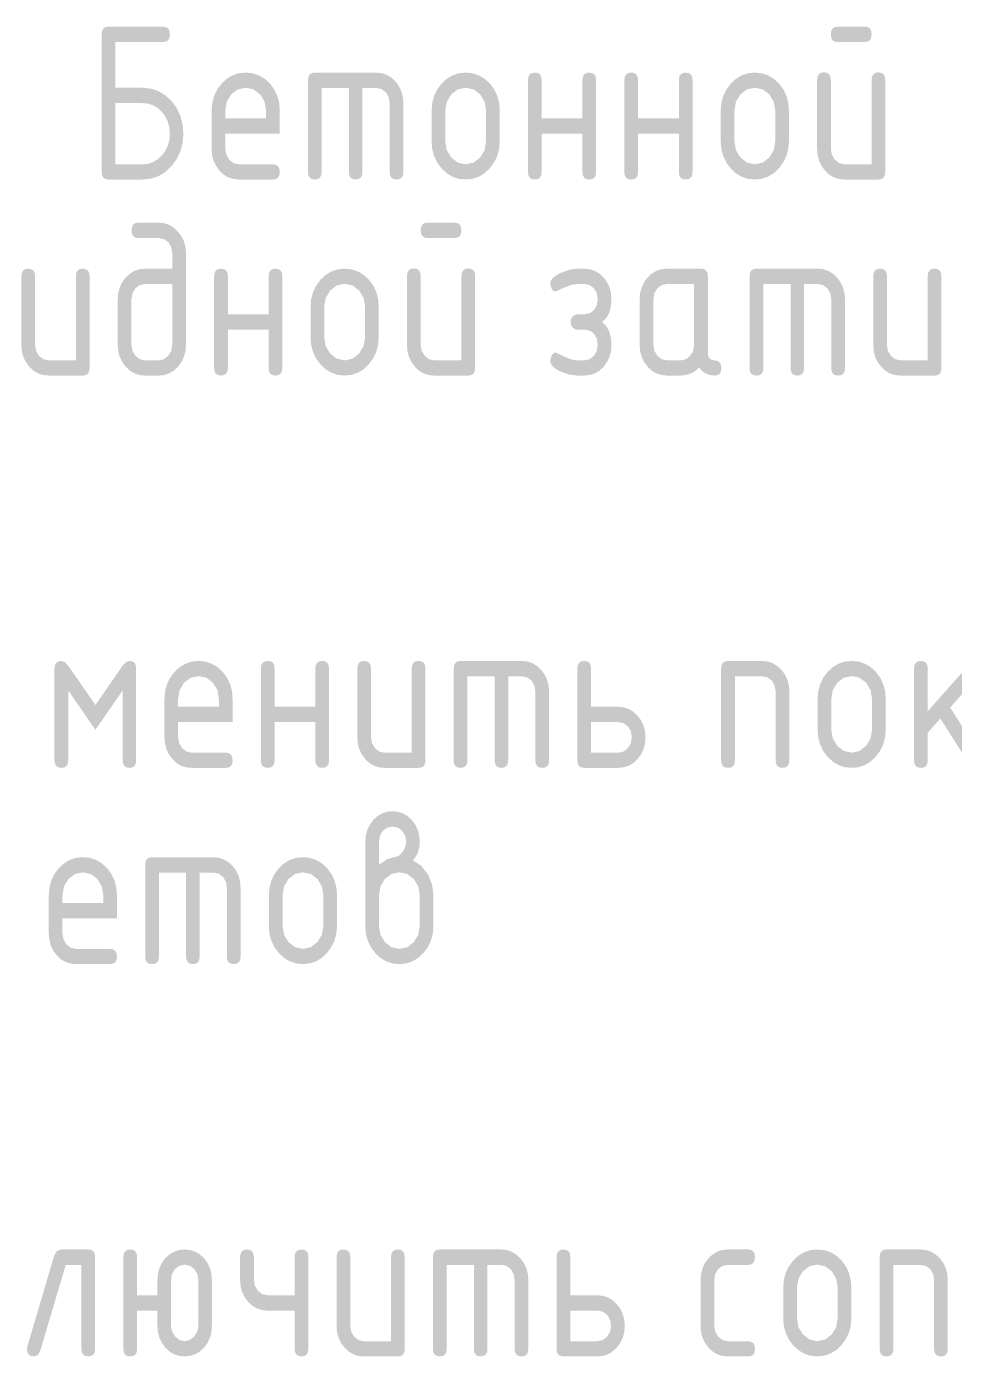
# Model space of a CAD drawing. Header units: millimetres. Extents: x 0 to 1189, y 0 to 841.
# Drawn here: x 999.53 to 1017.9, y 114.16 to 140.48 of the extents above; entities that cross this region are included whole.
import ezdxf

# ---------------------------------------------------------------- set-up
doc = ezdxf.new("R2010")
doc.units = ezdxf.units.MM

msp = doc.modelspace()

# ---------------------------------------------------------------- hatches: boundary and pattern name
h = msp.add_hatch(color=7)
h.paths.add_polyline_path([(1002.63631, 138.356569), (1002.621514, 138.175435), (1002.577055, 138.007581), (1002.50283, 137.853266), (1002.398737, 137.71275), (1002.276057, 137.596874), (1002.139941, 137.515001), (1001.99101, 137.466408), (1001.829883, 137.450371), (1001.155195, 137.450371), (1001.095552, 137.459199), (1001.053013, 137.486269), (1001.027528, 137.532459), (1001.019045, 137.598648), (1001.019045, 140.324959), (1001.027528, 140.391518), (1001.053013, 140.43906), (1001.095552, 140.467586), (1001.155195, 140.477094), (1002.232821, 140.477094), (1002.292464, 140.467586), (1002.335002, 140.43906), (1002.360488, 140.391518), (1002.368971, 140.324959), (1002.360488, 140.258081), (1002.335002, 140.210375), (1002.292464, 140.181789), (1002.232821, 140.172272), (1001.290794, 140.172272), (1001.290794, 139.266626), (1001.829883, 139.266626), (1001.991079, 139.249968), (1002.140492, 139.200342), (1002.277917, 139.118262), (1002.403146, 139.004247), (1002.504691, 138.863592), (1002.577606, 138.708727), (1002.621583, 138.539702)])
h.paths.add_polyline_path([(1001.290794, 138.961803), (1001.290794, 137.750784), (1001.829883, 137.750784), (1001.938773, 137.761937), (1002.038724, 137.795363), (1002.129477, 137.85101), (1002.210772, 137.928826), (1002.279907, 138.019923), (1002.329352, 138.12182), (1002.359058, 138.234156), (1002.368971, 138.356569), (1002.359058, 138.478732), (1002.329352, 138.591387), (1002.279907, 138.694533), (1002.210772, 138.788171), (1002.129477, 138.865298), (1002.038724, 138.919429), (1001.938773, 138.951339), (1001.829883, 138.961803)])
h = msp.add_hatch(color=7)
h.paths.add_polyline_path([(1016.532694, 139.418761), (1016.532694, 137.598648), (1016.524211, 137.532459), (1016.498725, 137.486269), (1016.456187, 137.459199), (1016.396544, 137.450371), (1015.722408, 137.450371), (1015.613439, 137.460836), (1015.513359, 137.492746), (1015.422581, 137.546877), (1015.341518, 137.624004), (1015.272065, 137.717642), (1015.222455, 137.820788), (1015.19269, 137.933442), (1015.182768, 138.055606), (1015.182768, 139.418761), (1015.191251, 139.485639), (1015.216737, 139.533345), (1015.259275, 139.56193), (1015.318918, 139.571448), (1015.378243, 139.56193), (1015.420617, 139.533345), (1015.446042, 139.485639), (1015.454517, 139.418761), (1015.454517, 138.055606), (1015.474361, 137.94047), (1015.533892, 137.843939), (1015.620915, 137.77359), (1015.722408, 137.750784), (1016.261496, 137.750784), (1016.261496, 139.418761), (1016.269963, 139.485639), (1016.295327, 139.533345), (1016.337538, 139.56193), (1016.396544, 139.571448), (1016.456187, 139.56193), (1016.498725, 139.533345), (1016.524211, 139.485639)])
h.paths.add_polyline_path([(1016.125346, 140.172272), (1015.586257, 140.172272), (1015.529164, 140.181789), (1015.487934, 140.210375), (1015.462932, 140.258081), (1015.454517, 140.324959), (1015.462932, 140.391518), (1015.487934, 140.43906), (1015.529164, 140.467586), (1015.586257, 140.477094), (1016.125346, 140.477094), (1016.184989, 140.467586), (1016.227528, 140.43906), (1016.253013, 140.391518), (1016.261496, 140.324959), (1016.253013, 140.258081), (1016.227528, 140.210375), (1016.184989, 140.181789)])
h = msp.add_hatch(color=7)
h.paths.add_polyline_path([(1003.87015, 139.266626), (1003.714225, 139.234311), (1003.583518, 139.135436), (1003.495323, 138.988537), (1003.46666, 138.813527), (1003.46666, 138.66084), (1004.273639, 138.66084), (1004.273639, 138.813527), (1004.244769, 138.988537), (1004.156782, 139.135436), (1004.026075, 139.234311)])
h.paths.add_polyline_path([(1003.46666, 138.356569), (1003.46666, 138.055606), (1003.486504, 137.939988), (1003.546035, 137.84008), (1003.633058, 137.773108), (1003.734551, 137.750784), (1004.408687, 137.750784), (1004.46833, 137.741275), (1004.510868, 137.71275), (1004.536354, 137.665207), (1004.544837, 137.598648), (1004.536354, 137.532459), (1004.510868, 137.486269), (1004.46833, 137.459199), (1004.408687, 137.450371), (1003.734551, 137.450371), (1003.625582, 137.460836), (1003.525502, 137.492746), (1003.434724, 137.546877), (1003.353661, 137.624004), (1003.284208, 137.717022), (1003.234598, 137.819134), (1003.204833, 137.931582), (1003.194911, 138.055606), (1003.194911, 138.809117), (1003.207055, 138.961623), (1003.243693, 139.101881), (1003.305137, 139.230254), (1003.391695, 139.347103), (1003.495289, 139.44379), (1003.609425, 139.512468), (1003.734309, 139.553447), (1003.87015, 139.567038), (1004.005912, 139.553507), (1004.130668, 139.51295), (1004.244778, 139.445417), (1004.348604, 139.350961), (1004.435076, 139.234431), (1004.49633, 139.106222), (1004.532779, 138.966024), (1004.544837, 138.813527), (1004.544837, 138.356569)])
h = msp.add_hatch(color=7)
h.dxf.hatch_style = 2
h.paths.add_polyline_path([(1005.239149, 139.567038), (1006.452925, 139.567038), (1006.561265, 139.555953), (1006.660251, 139.52301), (1006.750659, 139.468672), (1006.833264, 139.393405), (1006.902717, 139.299767), (1006.952326, 139.196621), (1006.982092, 139.083967), (1006.992014, 138.961803), (1006.992014, 137.598648), (1006.98353, 137.532459), (1006.958045, 137.486269), (1006.915507, 137.459199), (1006.855864, 137.450371), (1006.796539, 137.459199), (1006.754165, 137.486269), (1006.72874, 137.532459), (1006.720265, 137.598648), (1006.720265, 138.961803), (1006.700903, 139.079075), (1006.644748, 139.177329), (1006.557312, 139.242096), (1006.452925, 139.262216), (1006.181728, 139.262216), (1006.181728, 137.598648), (1006.173244, 137.532459), (1006.147759, 137.486269), (1006.105221, 137.459199), (1006.045577, 137.450371), (1005.988484, 137.459199), (1005.947254, 137.486269), (1005.922252, 137.532459), (1005.913837, 137.598648), (1005.913837, 139.262216), (1005.374748, 139.262216), (1005.374748, 137.598648), (1005.366273, 137.532459), (1005.340849, 137.486269), (1005.298474, 137.459199), (1005.239149, 137.450371), (1005.179506, 137.459199), (1005.136968, 137.486269), (1005.111483, 137.532459), (1005.102999, 137.598648), (1005.102999, 139.418761), (1005.111483, 139.483089), (1005.136968, 139.529486), (1005.179506, 139.55759)])
h = msp.add_hatch(color=7)
h.paths.add_polyline_path([(1007.550414, 138.203882), (1007.550414, 138.809117), (1007.562558, 138.961623), (1007.599197, 139.101881), (1007.66064, 139.230254), (1007.747198, 139.347103), (1007.850792, 139.44379), (1007.964928, 139.512468), (1008.089813, 139.553447), (1008.225653, 139.567038), (1008.361416, 139.553507), (1008.486171, 139.51295), (1008.600282, 139.445417), (1008.704108, 139.350961), (1008.79058, 139.234362), (1008.851834, 139.105671), (1008.888283, 138.964163), (1008.900341, 138.809117), (1008.900341, 138.203882), (1008.887611, 138.053926), (1008.849767, 137.914977), (1008.787324, 137.787086), (1008.700801, 137.670306), (1008.598344, 137.573619), (1008.484311, 137.504941), (1008.359736, 137.463962), (1008.225653, 137.450371), (1008.089813, 137.463962), (1007.964928, 137.504941), (1007.850792, 137.573619), (1007.747198, 137.670306), (1007.66064, 137.787086), (1007.599197, 137.914977), (1007.562558, 138.053926)])
h.paths.add_polyline_path([(1008.629143, 138.208292), (1008.629143, 138.813527), (1008.600273, 138.98709), (1008.512285, 139.135436), (1008.381578, 139.234311), (1008.225653, 139.266626), (1008.069728, 139.234311), (1007.939021, 139.135436), (1007.850827, 138.98709), (1007.822164, 138.813527), (1007.822164, 138.208292), (1007.850827, 138.031421), (1007.939021, 137.886382), (1008.069728, 137.785303), (1008.225653, 137.750784), (1008.381578, 137.785303), (1008.512285, 137.886382), (1008.600273, 138.032868)])
h = msp.add_hatch(color=7)
h.dxf.hatch_style = 2
h.paths.add_polyline_path([(1009.730252, 138.356569), (1009.730252, 137.598648), (1009.721777, 137.532459), (1009.696352, 137.486269), (1009.653978, 137.459199), (1009.594653, 137.450371), (1009.53501, 137.459199), (1009.492471, 137.486269), (1009.466986, 137.532459), (1009.458503, 137.598648), (1009.458503, 139.418761), (1009.466986, 139.483089), (1009.492471, 139.529486), (1009.53501, 139.55759), (1009.594653, 139.567038), (1009.653978, 139.55759), (1009.696352, 139.529486), (1009.721777, 139.483089), (1009.730252, 139.418761), (1009.730252, 138.66084), (1010.537231, 138.66084), (1010.537231, 139.418761), (1010.545697, 139.483089), (1010.571062, 139.529486), (1010.613273, 139.55759), (1010.672279, 139.567038), (1010.731922, 139.55759), (1010.77446, 139.529486), (1010.799946, 139.483089), (1010.808429, 139.418761), (1010.808429, 137.598648), (1010.799946, 137.532459), (1010.77446, 137.486269), (1010.731922, 137.459199), (1010.672279, 137.450371), (1010.613273, 137.459199), (1010.571062, 137.486269), (1010.545697, 137.532459), (1010.537231, 137.598648), (1010.537231, 138.356569)])
h = msp.add_hatch(color=7)
h.dxf.hatch_style = 2
h.paths.add_polyline_path([(1011.63834, 138.356569), (1011.63834, 137.598648), (1011.629865, 137.532459), (1011.604441, 137.486269), (1011.562066, 137.459199), (1011.502741, 137.450371), (1011.443098, 137.459199), (1011.40056, 137.486269), (1011.375075, 137.532459), (1011.366591, 137.598648), (1011.366591, 139.418761), (1011.375075, 139.483089), (1011.40056, 139.529486), (1011.443098, 139.55759), (1011.502741, 139.567038), (1011.562066, 139.55759), (1011.604441, 139.529486), (1011.629865, 139.483089), (1011.63834, 139.418761), (1011.63834, 138.66084), (1012.445319, 138.66084), (1012.445319, 139.418761), (1012.453786, 139.483089), (1012.47915, 139.529486), (1012.521361, 139.55759), (1012.580367, 139.567038), (1012.64001, 139.55759), (1012.682549, 139.529486), (1012.708034, 139.483089), (1012.716517, 139.418761), (1012.716517, 137.598648), (1012.708034, 137.532459), (1012.682549, 137.486269), (1012.64001, 137.459199), (1012.580367, 137.450371), (1012.521361, 137.459199), (1012.47915, 137.486269), (1012.453786, 137.532459), (1012.445319, 137.598648), (1012.445319, 138.356569)])
h = msp.add_hatch(color=7)
h.paths.add_polyline_path([(1013.27468, 138.203882), (1013.27468, 138.809117), (1013.286824, 138.961623), (1013.323462, 139.101881), (1013.384905, 139.230254), (1013.471463, 139.347103), (1013.575057, 139.44379), (1013.689193, 139.512468), (1013.814078, 139.553447), (1013.949918, 139.567038), (1014.085681, 139.553507), (1014.210436, 139.51295), (1014.324547, 139.445417), (1014.428373, 139.350961), (1014.514845, 139.234362), (1014.576099, 139.105671), (1014.612548, 138.964163), (1014.624606, 138.809117), (1014.624606, 138.203882), (1014.611876, 138.053926), (1014.574032, 137.914977), (1014.511589, 137.787086), (1014.425066, 137.670306), (1014.322609, 137.573619), (1014.208576, 137.504941), (1014.084001, 137.463962), (1013.949918, 137.450371), (1013.814078, 137.463962), (1013.689193, 137.504941), (1013.575057, 137.573619), (1013.471463, 137.670306), (1013.384905, 137.787086), (1013.323462, 137.914977), (1013.286824, 138.053926)])
h.paths.add_polyline_path([(1014.353408, 138.208292), (1014.353408, 138.813527), (1014.324538, 138.98709), (1014.23655, 139.135436), (1014.105843, 139.234311), (1013.949918, 139.266626), (1013.793993, 139.234311), (1013.663286, 139.135436), (1013.575092, 138.98709), (1013.546429, 138.813527), (1013.546429, 138.208292), (1013.575092, 138.031421), (1013.663286, 137.886382), (1013.793993, 137.785303), (1013.949918, 137.750784), (1014.105843, 137.785303), (1014.23655, 137.886382), (1014.324538, 138.032868)])
h = msp.add_hatch(color=7)
h.paths.add_polyline_path([(1002.68734, 135.991296), (1002.68734, 134.175042), (1002.677427, 134.052879), (1002.647721, 133.940224), (1002.598276, 133.837078), (1002.529141, 133.74344), (1002.445675, 133.666313), (1002.354199, 133.612182), (1002.254972, 133.580272), (1002.148251, 133.569807), (1001.877053, 133.569807), (1001.768085, 133.580272), (1001.668005, 133.612182), (1001.577227, 133.666313), (1001.496164, 133.74344), (1001.426711, 133.837078), (1001.377101, 133.940224), (1001.347336, 134.052879), (1001.337414, 134.175042), (1001.337414, 135.08124), (1001.347336, 135.203403), (1001.377101, 135.316057), (1001.426711, 135.419203), (1001.496164, 135.512841), (1001.578855, 135.588108), (1001.669452, 135.642446), (1001.768628, 135.675389), (1001.877053, 135.686474), (1002.416142, 135.686474), (1002.416142, 135.991296), (1002.396781, 136.108843), (1002.340625, 136.207372), (1002.252913, 136.270004), (1002.148251, 136.291708), (1001.740903, 136.291708), (1001.683809, 136.301225), (1001.64258, 136.329811), (1001.617577, 136.377517), (1001.609163, 136.444395), (1001.617577, 136.510954), (1001.64258, 136.558496), (1001.683809, 136.587022), (1001.740903, 136.59653), (1002.148251, 136.59653), (1002.257142, 136.585463), (1002.357093, 136.552226), (1002.447845, 136.496769), (1002.529141, 136.419039), (1002.598276, 136.327632), (1002.647721, 136.225631), (1002.677427, 136.113399)])
h.paths.add_polyline_path([(1002.416142, 134.175042), (1002.416142, 135.381652), (1001.877053, 135.381652), (1001.772185, 135.359879), (1001.684679, 135.296765), (1001.628524, 135.198511), (1001.609163, 135.08124), (1001.609163, 134.175042), (1001.629007, 134.059424), (1001.688538, 133.959516), (1001.775561, 133.892544), (1001.877053, 133.87022), (1002.148251, 133.87022), (1002.250915, 133.892544), (1002.336216, 133.959516), (1002.396229, 134.057771)])
h = msp.add_hatch(color=7)
h.paths.add_polyline_path([(1008.412337, 135.538197), (1008.412337, 133.718084), (1008.403853, 133.651895), (1008.378368, 133.605705), (1008.33583, 133.578635), (1008.276187, 133.569807), (1007.60205, 133.569807), (1007.493082, 133.580272), (1007.393002, 133.612182), (1007.302224, 133.666313), (1007.221161, 133.74344), (1007.151707, 133.837078), (1007.102098, 133.940224), (1007.072332, 134.052879), (1007.062411, 134.175042), (1007.062411, 135.538197), (1007.070894, 135.605075), (1007.096379, 135.652781), (1007.138917, 135.681367), (1007.198561, 135.690884), (1007.257885, 135.681367), (1007.30026, 135.652781), (1007.325685, 135.605075), (1007.33416, 135.538197), (1007.33416, 134.175042), (1007.354003, 134.059907), (1007.413535, 133.963375), (1007.500558, 133.893026), (1007.60205, 133.87022), (1008.141139, 133.87022), (1008.141139, 135.538197), (1008.149605, 135.605075), (1008.17497, 135.652781), (1008.217181, 135.681367), (1008.276187, 135.690884), (1008.33583, 135.681367), (1008.378368, 135.652781), (1008.403853, 135.605075)])
h.paths.add_polyline_path([(1008.004989, 136.291708), (1007.4659, 136.291708), (1007.408806, 136.301225), (1007.367577, 136.329811), (1007.342574, 136.377517), (1007.33416, 136.444395), (1007.342574, 136.510954), (1007.367577, 136.558496), (1007.408806, 136.587022), (1007.4659, 136.59653), (1008.004989, 136.59653), (1008.064632, 136.587022), (1008.10717, 136.558496), (1008.132655, 136.510954), (1008.141139, 136.444395), (1008.132655, 136.377517), (1008.10717, 136.329811), (1008.064632, 136.301225)])
h = msp.add_hatch(color=7)
h.dxf.hatch_style = 2
h.paths.add_polyline_path([(1000.779008, 135.538197), (1000.779008, 133.718084), (1000.770524, 133.651895), (1000.745039, 133.605705), (1000.702501, 133.578635), (1000.642857, 133.569807), (999.968721, 133.569807), (999.859753, 133.580272), (999.759673, 133.612182), (999.668894, 133.666313), (999.587831, 133.74344), (999.518378, 133.836458), (999.468769, 133.93857), (999.439003, 134.051018), (999.429081, 134.175042), (999.429081, 135.538197), (999.437565, 135.602526), (999.46305, 135.648922), (999.505588, 135.677026), (999.565232, 135.686474), (999.624556, 135.677026), (999.666931, 135.648922), (999.692356, 135.602526), (999.700831, 135.538197), (999.700831, 134.175042), (999.720674, 134.059424), (999.780206, 133.959516), (999.867229, 133.892544), (999.968721, 133.87022), (1000.50781, 133.87022), (1000.50781, 135.538197), (1000.516276, 135.602526), (1000.541641, 135.648922), (1000.583852, 135.677026), (1000.642857, 135.686474), (1000.702501, 135.677026), (1000.745039, 135.648922), (1000.770524, 135.602526)])
h = msp.add_hatch(color=7)
h.dxf.hatch_style = 2
h.paths.add_polyline_path([(1003.517495, 134.476005), (1003.517495, 133.718084), (1003.50902, 133.651895), (1003.483595, 133.605705), (1003.441221, 133.578635), (1003.381896, 133.569807), (1003.322253, 133.578635), (1003.279715, 133.605705), (1003.25423, 133.651895), (1003.245746, 133.718084), (1003.245746, 135.538197), (1003.25423, 135.602526), (1003.279715, 135.648922), (1003.322253, 135.677026), (1003.381896, 135.686474), (1003.441221, 135.677026), (1003.483595, 135.648922), (1003.50902, 135.602526), (1003.517495, 135.538197), (1003.517495, 134.780276), (1004.324474, 134.780276), (1004.324474, 135.538197), (1004.332941, 135.602526), (1004.358305, 135.648922), (1004.400516, 135.677026), (1004.459522, 135.686474), (1004.519165, 135.677026), (1004.561704, 135.648922), (1004.587189, 135.602526), (1004.595672, 135.538197), (1004.595672, 133.718084), (1004.587189, 133.651895), (1004.561704, 133.605705), (1004.519165, 133.578635), (1004.459522, 133.569807), (1004.400516, 133.578635), (1004.358305, 133.605705), (1004.332941, 133.651895), (1004.324474, 133.718084), (1004.324474, 134.476005)])
h = msp.add_hatch(color=7)
h.paths.add_polyline_path([(1005.154078, 134.323319), (1005.154078, 134.928553), (1005.166222, 135.081059), (1005.202861, 135.221317), (1005.264304, 135.34969), (1005.350862, 135.466539), (1005.454456, 135.563226), (1005.568592, 135.631904), (1005.693477, 135.672883), (1005.829317, 135.686474), (1005.96508, 135.672943), (1006.089835, 135.632386), (1006.203945, 135.564853), (1006.307772, 135.470398), (1006.394244, 135.353798), (1006.455498, 135.225107), (1006.491947, 135.083599), (1006.504004, 134.928553), (1006.504004, 134.323319), (1006.491275, 134.173362), (1006.45343, 134.034413), (1006.390988, 133.906522), (1006.304465, 133.789742), (1006.202007, 133.693056), (1006.087975, 133.624378), (1005.9634, 133.583398), (1005.829317, 133.569807), (1005.693477, 133.583398), (1005.568592, 133.624378), (1005.454456, 133.693056), (1005.350862, 133.789742), (1005.264304, 133.906522), (1005.202861, 134.034413), (1005.166222, 134.173362)])
h.paths.add_polyline_path([(1006.232807, 134.327728), (1006.232807, 134.932963), (1006.203937, 135.106527), (1006.115949, 135.254872), (1005.985242, 135.353747), (1005.829317, 135.386062), (1005.673392, 135.353747), (1005.542685, 135.254872), (1005.454491, 135.106527), (1005.425827, 134.932963), (1005.425827, 134.327728), (1005.454491, 134.150857), (1005.542685, 134.005819), (1005.673392, 133.904739), (1005.829317, 133.87022), (1005.985242, 133.904739), (1006.115949, 134.005819), (1006.203937, 134.152304)])
h = msp.add_hatch(color=7)
h.dxf.hatch_style = 2
h.paths.add_polyline_path([(1010.839648, 134.175042), (1010.822215, 134.300994), (1010.76799, 134.395528), (1010.700259, 134.449822), (1010.609791, 134.476005), (1010.436709, 134.476005), (1010.380899, 134.491095), (1010.342451, 134.522307), (1010.311583, 134.57047), (1010.300559, 134.628141), (1010.311583, 134.689463), (1010.342451, 134.738384), (1010.395299, 134.77249), (1010.474192, 134.784686), (1010.515533, 134.784686), (1010.560733, 134.780276), (1010.680071, 134.8026), (1010.76799, 134.869573), (1010.822215, 134.964244), (1010.839648, 135.08124), (1010.821802, 135.198511), (1010.764682, 135.296765), (1010.67697, 135.361533), (1010.572308, 135.381652), (1010.436709, 135.381652), (1010.311721, 135.362635), (1010.161102, 135.305584), (1010.089203, 135.272305), (1010.037767, 135.248533), (1010.007623, 135.234271), (1009.961906, 135.242539), (1009.927938, 135.284087), (1009.89707, 135.38992), (1009.911169, 135.448719), (1009.953225, 135.504366), (1010.022876, 135.556809), (1010.119761, 135.605996), (1010.289397, 135.666906), (1010.436709, 135.686474), (1010.572308, 135.686474), (1010.681018, 135.675389), (1010.781357, 135.642446), (1010.87322, 135.588108), (1010.956505, 135.512841), (1011.023642, 135.419203), (1011.071916, 135.316057), (1011.10107, 135.203403), (1011.110846, 135.08124), (1011.09952, 134.933626), (1011.065301, 134.808595), (1011.007829, 134.706611), (1010.92674, 134.628141), (1011.007829, 134.54967), (1011.065301, 134.447686), (1011.09952, 134.322655), (1011.110846, 134.175042), (1011.10107, 134.052879), (1011.071916, 133.940224), (1011.023642, 133.837078), (1010.956505, 133.74344), (1010.87322, 133.666313), (1010.781357, 133.612182), (1010.681018, 133.580272), (1010.572308, 133.569807), (1010.436709, 133.569807), (1010.286228, 133.588824), (1010.115902, 133.645875), (1010.01962, 133.695131), (1009.951295, 133.748056), (1009.910566, 133.805013), (1009.89707, 133.866361), (1009.927938, 133.972194), (1009.96232, 134.012089), (1010.002903, 134.026765), (1010.015055, 134.02201), (1010.045967, 134.007748), (1010.095998, 133.983977), (1010.165511, 133.950697), (1010.312272, 133.889788), (1010.436709, 133.87022), (1010.572308, 133.87022), (1010.67697, 133.892544), (1010.764682, 133.959516), (1010.820562, 134.057771)])
h = msp.add_hatch(color=7)
h.paths.add_polyline_path([(1012.748356, 135.381652), (1012.209267, 135.381652), (1012.104398, 135.359879), (1012.016893, 135.296765), (1011.960738, 135.198511), (1011.941376, 135.08124), (1011.941376, 134.175042), (1011.96122, 134.059424), (1012.020751, 133.959516), (1012.107774, 133.892544), (1012.209267, 133.87022), (1012.480465, 133.87022), (1012.583129, 133.892544), (1012.668429, 133.959516), (1012.728443, 134.057771), (1012.748356, 134.175042)])
h.paths.add_polyline_path([(1013.286893, 133.718084), (1013.278556, 133.651895), (1013.253682, 133.605705), (1013.212479, 133.578635), (1013.155152, 133.569807), (1013.064047, 133.579385), (1012.982346, 133.608392), (1012.909741, 133.657244), (1012.845921, 133.726352), (1012.766184, 133.657244), (1012.678902, 133.608392), (1012.583766, 133.579385), (1012.480465, 133.569807), (1012.209267, 133.569807), (1012.100299, 133.580272), (1012.000219, 133.612182), (1011.90944, 133.666313), (1011.828377, 133.74344), (1011.758924, 133.836458), (1011.709315, 133.93857), (1011.679549, 134.051018), (1011.669627, 134.175042), (1011.669627, 135.08124), (1011.679549, 135.203403), (1011.709315, 135.316057), (1011.758924, 135.419203), (1011.828377, 135.512841), (1011.90944, 135.588108), (1012.000219, 135.642446), (1012.100299, 135.675389), (1012.209267, 135.686474), (1012.883403, 135.686474), (1012.943046, 135.677026), (1012.985585, 135.648922), (1013.01107, 135.602526), (1013.019553, 135.538197), (1013.019553, 134.022906), (1013.028028, 133.956028), (1013.053453, 133.908322), (1013.095828, 133.879737), (1013.155152, 133.87022), (1013.212479, 133.860711), (1013.253682, 133.832186), (1013.278556, 133.784643)])
h = msp.add_hatch(color=7)
h.dxf.hatch_style = 2
h.paths.add_polyline_path([(1013.981887, 135.686474), (1015.195663, 135.686474), (1015.304003, 135.675389), (1015.402989, 135.642446), (1015.493397, 135.588108), (1015.576002, 135.512841), (1015.645455, 135.419203), (1015.695064, 135.316057), (1015.72483, 135.203403), (1015.734752, 135.08124), (1015.734752, 133.718084), (1015.726268, 133.651895), (1015.700783, 133.605705), (1015.658245, 133.578635), (1015.598602, 133.569807), (1015.539277, 133.578635), (1015.496903, 133.605705), (1015.471478, 133.651895), (1015.463003, 133.718084), (1015.463003, 135.08124), (1015.443641, 135.198511), (1015.387486, 135.296765), (1015.30005, 135.361533), (1015.195663, 135.381652), (1014.924466, 135.381652), (1014.924466, 133.718084), (1014.915982, 133.651895), (1014.890497, 133.605705), (1014.847959, 133.578635), (1014.788315, 133.569807), (1014.731221, 133.578635), (1014.689992, 133.605705), (1014.66499, 133.651895), (1014.656575, 133.718084), (1014.656575, 135.381652), (1014.117486, 135.381652), (1014.117486, 133.718084), (1014.109011, 133.651895), (1014.083587, 133.605705), (1014.041212, 133.578635), (1013.981887, 133.569807), (1013.922244, 133.578635), (1013.879706, 133.605705), (1013.854221, 133.651895), (1013.845737, 133.718084), (1013.845737, 135.538197), (1013.854221, 135.602526), (1013.879706, 135.648922), (1013.922244, 135.677026)])
h = msp.add_hatch(color=7)
h.dxf.hatch_style = 2
h.paths.add_polyline_path([(1017.643323, 135.538197), (1017.643323, 133.718084), (1017.634839, 133.651895), (1017.609354, 133.605705), (1017.566816, 133.578635), (1017.507172, 133.569807), (1016.833036, 133.569807), (1016.724068, 133.580272), (1016.623988, 133.612182), (1016.533209, 133.666313), (1016.452146, 133.74344), (1016.382693, 133.836458), (1016.333084, 133.93857), (1016.303318, 134.051018), (1016.293396, 134.175042), (1016.293396, 135.538197), (1016.30188, 135.602526), (1016.327365, 135.648922), (1016.369903, 135.677026), (1016.429547, 135.686474), (1016.488871, 135.677026), (1016.531246, 135.648922), (1016.556671, 135.602526), (1016.565146, 135.538197), (1016.565146, 134.175042), (1016.584989, 134.059424), (1016.644521, 133.959516), (1016.731544, 133.892544), (1016.833036, 133.87022), (1017.372125, 133.87022), (1017.372125, 135.538197), (1017.380591, 135.602526), (1017.405956, 135.648922), (1017.448167, 135.677026), (1017.507172, 135.686474), (1017.566816, 135.677026), (1017.609354, 135.648922), (1017.634839, 135.602526)])
h = msp.add_hatch(color=7)
h.dxf.hatch_style = 2
h.paths.add_polyline_path([(1000.895323, 126.558663), (1000.356234, 127.33753), (1000.356234, 125.953429), (1000.347759, 125.88724), (1000.322335, 125.84105), (1000.27996, 125.81398), (1000.220635, 125.805152), (1000.160992, 125.81398), (1000.118454, 125.84105), (1000.092969, 125.88724), (1000.084485, 125.953429), (1000.084485, 127.773541), (1000.092969, 127.83787), (1000.118454, 127.884267), (1000.160992, 127.91237), (1000.220635, 127.921818), (1000.288435, 127.899012), (1000.356234, 127.828663), (1000.895323, 127.049796), (1001.434411, 127.828663), (1001.502211, 127.899012), (1001.57001, 127.921818), (1001.627337, 127.91237), (1001.66854, 127.884267), (1001.693414, 127.83787), (1001.701751, 127.773541), (1001.701751, 125.953429), (1001.693414, 125.88724), (1001.66854, 125.84105), (1001.627337, 125.81398), (1001.57001, 125.805152), (1001.510686, 125.81398), (1001.468311, 125.84105), (1001.442886, 125.88724), (1001.434411, 125.953429), (1001.434411, 127.33753)])
h = msp.add_hatch(color=7)
h.paths.add_polyline_path([(1002.936375, 127.621406), (1002.78045, 127.589091), (1002.649743, 127.490217), (1002.561549, 127.343318), (1002.532886, 127.168307), (1002.532886, 127.01562), (1003.339865, 127.01562), (1003.339865, 127.168307), (1003.310995, 127.343318), (1003.223007, 127.490217), (1003.0923, 127.589091)])
h.paths.add_polyline_path([(1002.532886, 126.71135), (1002.532886, 126.410386), (1002.55273, 126.294769), (1002.612261, 126.194861), (1002.699284, 126.127888), (1002.800776, 126.105564), (1003.474913, 126.105564), (1003.534556, 126.096055), (1003.577094, 126.06753), (1003.602579, 126.019988), (1003.611063, 125.953429), (1003.602579, 125.88724), (1003.577094, 125.84105), (1003.534556, 125.81398), (1003.474913, 125.805152), (1002.800776, 125.805152), (1002.691808, 125.815616), (1002.591728, 125.847526), (1002.50095, 125.901657), (1002.419887, 125.978784), (1002.350434, 126.071802), (1002.300824, 126.173915), (1002.271059, 126.286363), (1002.261137, 126.410386), (1002.261137, 127.163897), (1002.273281, 127.316403), (1002.309919, 127.456661), (1002.371362, 127.585034), (1002.457921, 127.701883), (1002.561515, 127.79857), (1002.675651, 127.867248), (1002.800535, 127.908227), (1002.936375, 127.921818), (1003.072138, 127.908288), (1003.196893, 127.86773), (1003.311004, 127.800198), (1003.41483, 127.705742), (1003.501302, 127.589212), (1003.562556, 127.461002), (1003.599005, 127.320804), (1003.611063, 127.168307), (1003.611063, 126.71135)])
h = msp.add_hatch(color=7)
h.dxf.hatch_style = 2
h.paths.add_polyline_path([(1004.44176, 126.71135), (1004.44176, 125.953429), (1004.433285, 125.88724), (1004.40786, 125.84105), (1004.365485, 125.81398), (1004.306161, 125.805152), (1004.246517, 125.81398), (1004.203979, 125.84105), (1004.178494, 125.88724), (1004.17001, 125.953429), (1004.17001, 127.773541), (1004.178494, 127.83787), (1004.203979, 127.884267), (1004.246517, 127.91237), (1004.306161, 127.921818), (1004.365485, 127.91237), (1004.40786, 127.884267), (1004.433285, 127.83787), (1004.44176, 127.773541), (1004.44176, 127.01562), (1005.248739, 127.01562), (1005.248739, 127.773541), (1005.257205, 127.83787), (1005.28257, 127.884267), (1005.324781, 127.91237), (1005.383786, 127.921818), (1005.44343, 127.91237), (1005.485968, 127.884267), (1005.511453, 127.83787), (1005.519937, 127.773541), (1005.519937, 125.953429), (1005.511453, 125.88724), (1005.485968, 125.84105), (1005.44343, 125.81398), (1005.383786, 125.805152), (1005.324781, 125.81398), (1005.28257, 125.84105), (1005.257205, 125.88724), (1005.248739, 125.953429), (1005.248739, 126.71135)])
h = msp.add_hatch(color=7)
h.dxf.hatch_style = 2
h.paths.add_polyline_path([(1007.42881, 127.773541), (1007.42881, 125.953429), (1007.420327, 125.88724), (1007.394842, 125.84105), (1007.352303, 125.81398), (1007.29266, 125.805152), (1006.618524, 125.805152), (1006.509556, 125.815616), (1006.409476, 125.847526), (1006.318697, 125.901657), (1006.237634, 125.978784), (1006.168181, 126.071802), (1006.118572, 126.173915), (1006.088806, 126.286363), (1006.078884, 126.410386), (1006.078884, 127.773541), (1006.087368, 127.83787), (1006.112853, 127.884267), (1006.155391, 127.91237), (1006.215034, 127.921818), (1006.274359, 127.91237), (1006.316734, 127.884267), (1006.342158, 127.83787), (1006.350633, 127.773541), (1006.350633, 126.410386), (1006.370477, 126.294769), (1006.430008, 126.194861), (1006.517031, 126.127888), (1006.618524, 126.105564), (1007.157612, 126.105564), (1007.157612, 127.773541), (1007.166079, 127.83787), (1007.191443, 127.884267), (1007.233654, 127.91237), (1007.29266, 127.921818), (1007.352303, 127.91237), (1007.394842, 127.884267), (1007.420327, 127.83787)])
h = msp.add_hatch(color=7)
h.dxf.hatch_style = 2
h.paths.add_polyline_path([(1008.123908, 127.921818), (1009.337684, 127.921818), (1009.446024, 127.910734), (1009.54501, 127.87779), (1009.635418, 127.823452), (1009.718023, 127.748185), (1009.787476, 127.654548), (1009.837085, 127.551402), (1009.866851, 127.438747), (1009.876773, 127.316584), (1009.876773, 125.953429), (1009.868289, 125.88724), (1009.842804, 125.84105), (1009.800266, 125.81398), (1009.740622, 125.805152), (1009.681298, 125.81398), (1009.638923, 125.84105), (1009.613498, 125.88724), (1009.605024, 125.953429), (1009.605024, 127.316584), (1009.585662, 127.433855), (1009.529507, 127.532109), (1009.442071, 127.596877), (1009.337684, 127.616996), (1009.066486, 127.616996), (1009.066486, 125.953429), (1009.058003, 125.88724), (1009.032518, 125.84105), (1008.989979, 125.81398), (1008.930336, 125.805152), (1008.873242, 125.81398), (1008.832013, 125.84105), (1008.80701, 125.88724), (1008.798596, 125.953429), (1008.798596, 127.616996), (1008.259507, 127.616996), (1008.259507, 125.953429), (1008.251032, 125.88724), (1008.225607, 125.84105), (1008.183233, 125.81398), (1008.123908, 125.805152), (1008.064265, 125.81398), (1008.021727, 125.84105), (1007.996241, 125.88724), (1007.987758, 125.953429), (1007.987758, 127.773541), (1007.996241, 127.83787), (1008.021727, 127.884267), (1008.064265, 127.91237)])
h = msp.add_hatch(color=7)
h.paths.add_polyline_path([(1011.785885, 126.410386), (1011.775972, 126.288223), (1011.746266, 126.175568), (1011.69682, 126.072422), (1011.627686, 125.978784), (1011.54639, 125.901657), (1011.455638, 125.847526), (1011.355687, 125.815616), (1011.246796, 125.805152), (1010.572109, 125.805152), (1010.512466, 125.81398), (1010.469927, 125.84105), (1010.444442, 125.88724), (1010.435959, 125.953429), (1010.435959, 127.773541), (1010.444442, 127.83787), (1010.469927, 127.884267), (1010.512466, 127.91237), (1010.572109, 127.921818), (1010.631433, 127.91237), (1010.673808, 127.884267), (1010.699233, 127.83787), (1010.707708, 127.773541), (1010.707708, 127.01562), (1011.246796, 127.01562), (1011.355687, 127.004553), (1011.455638, 126.971316), (1011.54639, 126.915859), (1011.627686, 126.838129), (1011.69682, 126.746955), (1011.746266, 126.644928), (1011.775972, 126.532566)])
h.paths.add_polyline_path([(1011.514687, 126.410386), (1011.495325, 126.527933), (1011.43917, 126.626462), (1011.351458, 126.689577), (1011.246796, 126.71135), (1010.707708, 126.71135), (1010.707708, 126.105564), (1011.246796, 126.105564), (1011.34946, 126.127888), (1011.434761, 126.194861), (1011.494774, 126.293115)])
h = msp.add_hatch(color=7)
h.dxf.hatch_style = 2
h.paths.add_polyline_path([(1013.283144, 125.953429), (1013.283144, 127.773541), (1013.291627, 127.83787), (1013.317112, 127.884267), (1013.359651, 127.91237), (1013.419294, 127.921818), (1014.093981, 127.921818), (1014.200702, 127.910734), (1014.299929, 127.87779), (1014.391405, 127.823452), (1014.474871, 127.748185), (1014.544006, 127.654548), (1014.593451, 127.551402), (1014.623157, 127.438747), (1014.63307, 127.316584), (1014.63307, 125.953429), (1014.624586, 125.88724), (1014.599101, 125.84105), (1014.556563, 125.81398), (1014.49692, 125.805152), (1014.437914, 125.81398), (1014.395703, 125.84105), (1014.370338, 125.88724), (1014.361872, 125.953429), (1014.361872, 127.316584), (1014.342511, 127.433855), (1014.286356, 127.532109), (1014.198643, 127.596877), (1014.093981, 127.616996), (1013.554893, 127.616996), (1013.554893, 125.953429), (1013.546418, 125.88724), (1013.520993, 125.84105), (1013.478619, 125.81398), (1013.419294, 125.805152), (1013.359651, 125.81398), (1013.317112, 125.84105), (1013.291627, 125.88724)])
h = msp.add_hatch(color=7)
h.paths.add_polyline_path([(1015.192018, 126.558663), (1015.192018, 127.163897), (1015.204162, 127.316403), (1015.2408, 127.456661), (1015.302243, 127.585034), (1015.388801, 127.701883), (1015.492395, 127.79857), (1015.606531, 127.867248), (1015.731416, 127.908227), (1015.867256, 127.921818), (1016.003019, 127.908288), (1016.127774, 127.86773), (1016.241885, 127.800198), (1016.345711, 127.705742), (1016.432183, 127.589143), (1016.493437, 127.460451), (1016.529886, 127.318944), (1016.541944, 127.163897), (1016.541944, 126.558663), (1016.529214, 126.408707), (1016.49137, 126.269757), (1016.428927, 126.141867), (1016.342404, 126.025087), (1016.239947, 125.9284), (1016.125914, 125.859722), (1016.001339, 125.818743), (1015.867256, 125.805152), (1015.731416, 125.818743), (1015.606531, 125.859722), (1015.492395, 125.9284), (1015.388801, 126.025087), (1015.302243, 126.141867), (1015.2408, 126.269757), (1015.204162, 126.408707)])
h.paths.add_polyline_path([(1016.270746, 126.563073), (1016.270746, 127.168307), (1016.241876, 127.341871), (1016.153888, 127.490217), (1016.023181, 127.589091), (1015.867256, 127.621406), (1015.711331, 127.589091), (1015.580624, 127.490217), (1015.49243, 127.341871), (1015.463767, 127.168307), (1015.463767, 126.563073), (1015.49243, 126.386201), (1015.580624, 126.241163), (1015.711331, 126.140084), (1015.867256, 126.105564), (1016.023181, 126.140084), (1016.153888, 126.241163), (1016.241876, 126.387648)])
h = msp.add_hatch(color=7)
h.dxf.hatch_style = 2
h.paths.add_polyline_path([(1017.37264, 126.926875), (1018.220961, 127.879375), (1018.262026, 127.911759), (1018.314667, 127.921818), (1018.374311, 127.91237), (1018.416849, 127.884267), (1018.442334, 127.83787), (1018.450818, 127.773541), (1018.44, 127.71587), (1018.408925, 127.667708), (1017.817471, 126.999084), (1018.424359, 126.042174), (1018.450818, 125.953429), (1018.442334, 125.88724), (1018.416849, 125.84105), (1018.374311, 125.81398), (1018.314667, 125.805152), (1018.249968, 125.82093), (1018.202219, 125.868541), (1017.621239, 126.783008), (1017.37264, 126.499683), (1017.37264, 125.953429), (1017.364165, 125.88724), (1017.338741, 125.84105), (1017.296366, 125.81398), (1017.237041, 125.805152), (1017.177398, 125.81398), (1017.13486, 125.84105), (1017.109375, 125.88724), (1017.100891, 125.953429), (1017.100891, 127.773541), (1017.109375, 127.83787), (1017.13486, 127.884267), (1017.177398, 127.91237), (1017.237041, 127.921818), (1017.296366, 127.91237), (1017.338741, 127.884267), (1017.364165, 127.83787), (1017.37264, 127.773541)])
h = msp.add_hatch(color=7)
h.paths.add_polyline_path([(1006.509157, 123.88945), (1006.672731, 124.000175), (1006.822248, 124.037727), (1006.903552, 124.065218), (1006.976588, 124.14356), (1007.030814, 124.243054), (1007.048246, 124.342549), (1007.028402, 124.460095), (1006.968871, 124.558625), (1006.881434, 124.62291), (1006.777048, 124.642961), (1006.672179, 124.621257), (1006.584674, 124.558625), (1006.528519, 124.460095), (1006.509157, 124.342549)])
h.paths.add_polyline_path([(1007.179986, 123.978195), (1007.34728, 123.864163), (1007.478194, 123.69928), (1007.559636, 123.499603), (1007.587335, 123.284215), (1007.587335, 122.674571), (1007.574605, 122.523995), (1007.536761, 122.384012), (1007.474318, 122.255915), (1007.387795, 122.140995), (1007.285337, 122.044308), (1007.171305, 121.97563), (1007.04673, 121.934651), (1006.912647, 121.92106), (1006.776807, 121.934651), (1006.651922, 121.97563), (1006.537786, 122.044308), (1006.434192, 122.140995), (1006.347634, 122.257775), (1006.286191, 122.385665), (1006.249552, 122.524615), (1006.237408, 122.674571), (1006.237408, 124.342549), (1006.24733, 124.464712), (1006.277096, 124.577366), (1006.326705, 124.680512), (1006.396158, 124.77415), (1006.478849, 124.849649), (1006.569447, 124.903961), (1006.668622, 124.936776), (1006.777048, 124.947783), (1006.885758, 124.936716), (1006.986096, 124.903479), (1007.07796, 124.848022), (1007.161245, 124.770292), (1007.228468, 124.678885), (1007.276931, 124.576884), (1007.306275, 124.464651), (1007.316137, 124.342549), (1007.307653, 124.233761), (1007.282168, 124.136601), (1007.23963, 124.051326)])
h.paths.add_polyline_path([(1007.316137, 122.678981), (1007.316137, 123.284215), (1007.287267, 123.457779), (1007.199279, 123.606125), (1007.068572, 123.704999), (1006.912647, 123.737314), (1006.756722, 123.704999), (1006.626015, 123.606125), (1006.537821, 123.457779), (1006.509157, 123.284215), (1006.509157, 122.678981), (1006.537821, 122.50211), (1006.626015, 122.357071), (1006.756722, 122.255992), (1006.912647, 122.221472), (1007.068572, 122.255992), (1007.199279, 122.357071), (1007.287267, 122.503557)])
h = msp.add_hatch(color=7)
h.paths.add_polyline_path([(1000.64657, 123.737314), (1000.490645, 123.704999), (1000.359938, 123.606125), (1000.271743, 123.459226), (1000.24308, 123.284215), (1000.24308, 123.131529), (1001.050059, 123.131529), (1001.050059, 123.284215), (1001.021189, 123.459226), (1000.933202, 123.606125), (1000.802495, 123.704999)])
h.paths.add_polyline_path([(1000.24308, 122.827258), (1000.24308, 122.526294), (1000.262924, 122.410677), (1000.322455, 122.310769), (1000.409478, 122.243796), (1000.510971, 122.221472), (1001.185107, 122.221472), (1001.24475, 122.211964), (1001.287289, 122.183438), (1001.312774, 122.135896), (1001.321257, 122.069337), (1001.312774, 122.003148), (1001.287289, 121.956958), (1001.24475, 121.929888), (1001.185107, 121.92106), (1000.510971, 121.92106), (1000.402002, 121.931524), (1000.301922, 121.963435), (1000.211144, 122.017566), (1000.130081, 122.094693), (1000.060628, 122.18771), (1000.011018, 122.289823), (999.981253, 122.402271), (999.971331, 122.526294), (999.971331, 123.279806), (999.983475, 123.432311), (1000.020114, 123.57257), (1000.081557, 123.700943), (1000.168115, 123.817792), (1000.271709, 123.914478), (1000.385845, 123.983156), (1000.51073, 124.024136), (1000.64657, 124.037727), (1000.782332, 124.024196), (1000.907088, 123.983639), (1001.021198, 123.916106), (1001.125025, 123.82165), (1001.211496, 123.70512), (1001.27275, 123.576911), (1001.309199, 123.436712), (1001.321257, 123.284215), (1001.321257, 122.827258)])
h = msp.add_hatch(color=7)
h.dxf.hatch_style = 2
h.paths.add_polyline_path([(1002.016398, 124.037727), (1003.230174, 124.037727), (1003.338514, 124.026642), (1003.4375, 123.993698), (1003.527908, 123.93936), (1003.610513, 123.864094), (1003.679966, 123.770456), (1003.729575, 123.66731), (1003.759341, 123.554655), (1003.769263, 123.432492), (1003.769263, 122.069337), (1003.760779, 122.003148), (1003.735294, 121.956958), (1003.692756, 121.929888), (1003.633112, 121.92106), (1003.573788, 121.929888), (1003.531413, 121.956958), (1003.505988, 122.003148), (1003.497513, 122.069337), (1003.497513, 123.432492), (1003.478152, 123.549763), (1003.421997, 123.648017), (1003.33456, 123.712785), (1003.230174, 123.732905), (1002.958976, 123.732905), (1002.958976, 122.069337), (1002.950493, 122.003148), (1002.925007, 121.956958), (1002.882469, 121.929888), (1002.822826, 121.92106), (1002.765732, 121.929888), (1002.724503, 121.956958), (1002.6995, 122.003148), (1002.691085, 122.069337), (1002.691085, 123.732905), (1002.151997, 123.732905), (1002.151997, 122.069337), (1002.143522, 122.003148), (1002.118097, 121.956958), (1002.075722, 121.929888), (1002.016398, 121.92106), (1001.956755, 121.929888), (1001.914216, 121.956958), (1001.888731, 122.003148), (1001.880248, 122.069337), (1001.880248, 123.88945), (1001.888731, 123.953778), (1001.914216, 124.000175), (1001.956755, 124.028278)])
h = msp.add_hatch(color=7)
h.paths.add_polyline_path([(1004.328492, 122.674571), (1004.328492, 123.279806), (1004.340635, 123.432311), (1004.377274, 123.57257), (1004.438717, 123.700943), (1004.525275, 123.817792), (1004.628869, 123.914478), (1004.743005, 123.983156), (1004.86789, 124.024136), (1005.00373, 124.037727), (1005.139493, 124.024196), (1005.264248, 123.983639), (1005.378359, 123.916106), (1005.482185, 123.82165), (1005.568657, 123.705051), (1005.629911, 123.576359), (1005.66636, 123.434852), (1005.678418, 123.279806), (1005.678418, 122.674571), (1005.665688, 122.524615), (1005.627844, 122.385665), (1005.565401, 122.257775), (1005.478878, 122.140995), (1005.376421, 122.044308), (1005.262388, 121.97563), (1005.137813, 121.934651), (1005.00373, 121.92106), (1004.86789, 121.934651), (1004.743005, 121.97563), (1004.628869, 122.044308), (1004.525275, 122.140995), (1004.438717, 122.257775), (1004.377274, 122.385665), (1004.340635, 122.524615)])
h.paths.add_polyline_path([(1005.40722, 122.678981), (1005.40722, 123.284215), (1005.37835, 123.457779), (1005.290362, 123.606125), (1005.159655, 123.704999), (1005.00373, 123.737314), (1004.847805, 123.704999), (1004.717098, 123.606125), (1004.628904, 123.457779), (1004.600241, 123.284215), (1004.600241, 122.678981), (1004.628904, 122.50211), (1004.717098, 122.357071), (1004.847805, 122.255992), (1005.00373, 122.221472), (1005.159655, 122.255992), (1005.290362, 122.357071), (1005.37835, 122.503557)])
h = msp.add_hatch(color=7)
h.dxf.hatch_style = 2
h.paths.add_polyline_path([(1000.214621, 116.273071), (1000.753159, 116.273071), (1000.812802, 116.263623), (1000.85534, 116.235519), (1000.880825, 116.189123), (1000.889309, 116.124794), (1000.889309, 114.304681), (1000.880825, 114.238492), (1000.85534, 114.192302), (1000.812802, 114.165232), (1000.753159, 114.156404), (1000.694153, 114.165232), (1000.651942, 114.192302), (1000.626577, 114.238492), (1000.618111, 114.304681), (1000.618111, 115.968249), (1000.308879, 115.968249), (999.799556, 114.257828), (999.754494, 114.181691), (999.675533, 114.156404), (999.61589, 114.165913), (999.573351, 114.194438), (999.547866, 114.24198), (999.539383, 114.30854), (999.547651, 114.355393), (1000.079022, 116.15015), (1000.132353, 116.243443)])
h = msp.add_hatch(color=7)
h.paths.add_polyline_path([(1002.123163, 115.062602), (1001.719673, 115.062602), (1001.719673, 114.304681), (1001.711198, 114.238492), (1001.685774, 114.192302), (1001.643399, 114.165232), (1001.584074, 114.156404), (1001.524431, 114.165232), (1001.481893, 114.192302), (1001.456408, 114.238492), (1001.447924, 114.304681), (1001.447924, 116.124794), (1001.456408, 116.189123), (1001.481893, 116.235519), (1001.524431, 116.263623), (1001.584074, 116.273071), (1001.643399, 116.263623), (1001.685774, 116.235519), (1001.711198, 116.189123), (1001.719673, 116.124794), (1001.719673, 115.366873), (1002.123163, 115.366873), (1002.123163, 115.671695), (1002.133016, 115.793488), (1002.162299, 115.90479), (1002.210599, 116.006481), (1002.277503, 116.099438), (1002.361021, 116.174705), (1002.452859, 116.229043), (1002.553068, 116.261986), (1002.6617, 116.273071), (1002.770738, 116.261986), (1002.8713, 116.229043), (1002.963387, 116.174705), (1003.047, 116.099438), (1003.113817, 116.0058), (1003.161928, 115.902654), (1003.191022, 115.79), (1003.200789, 115.667837), (1003.200789, 114.761639), (1003.191022, 114.637615), (1003.161928, 114.525167), (1003.113817, 114.423055), (1003.047, 114.330037), (1002.963387, 114.25291), (1002.8713, 114.198779), (1002.770738, 114.166869), (1002.6617, 114.156404), (1002.553068, 114.166869), (1002.452859, 114.198779), (1002.361021, 114.25291), (1002.277503, 114.330037), (1002.210599, 114.423675), (1002.162299, 114.526821), (1002.133016, 114.639476), (1002.123163, 114.761639)])
h.paths.add_polyline_path([(1002.6617, 114.456817), (1002.761953, 114.479623), (1002.850216, 114.549972), (1002.911883, 114.64795), (1002.933449, 114.761639), (1002.933449, 115.667837), (1002.913675, 115.785108), (1002.854626, 115.883362), (1002.766638, 115.950334), (1002.6617, 115.972659), (1002.557521, 115.950334), (1002.469877, 115.883362), (1002.410346, 115.785108), (1002.390502, 115.667837), (1002.390502, 114.761639), (1002.412275, 114.64795), (1002.473736, 114.549972), (1002.56193, 114.479623)])
h = msp.add_hatch(color=7)
h.dxf.hatch_style = 2
h.paths.add_polyline_path([(1005.109944, 116.124794), (1005.109944, 114.304681), (1005.101461, 114.238492), (1005.075976, 114.192302), (1005.033437, 114.165232), (1004.973794, 114.156404), (1004.914788, 114.165232), (1004.872577, 114.192302), (1004.847213, 114.238492), (1004.838746, 114.304681), (1004.838746, 115.062602), (1004.299658, 115.062602), (1004.19286, 115.073601), (1004.093503, 115.106355), (1004.002002, 115.160503), (1003.918768, 115.235684), (1003.849315, 115.32865), (1003.799706, 115.429987), (1003.76994, 115.540006), (1003.760018, 115.659017), (1003.760018, 116.124794), (1003.768502, 116.189123), (1003.793987, 116.235519), (1003.836525, 116.263623), (1003.896168, 116.273071), (1003.955493, 116.263623), (1003.997867, 116.235519), (1004.023292, 116.189123), (1004.031767, 116.124794), (1004.031767, 115.671695), (1004.051611, 115.554424), (1004.111142, 115.45617), (1004.198165, 115.389197), (1004.299658, 115.366873), (1004.838746, 115.366873), (1004.838746, 116.124794), (1004.847213, 116.189123), (1004.872577, 116.235519), (1004.914788, 116.263623), (1004.973794, 116.273071), (1005.033437, 116.263623), (1005.075976, 116.235519), (1005.101461, 116.189123)])
h = msp.add_hatch(color=7)
h.dxf.hatch_style = 2
h.paths.add_polyline_path([(1007.018486, 116.124794), (1007.018486, 114.304681), (1007.010002, 114.238492), (1006.984517, 114.192302), (1006.941979, 114.165232), (1006.882336, 114.156404), (1006.208199, 114.156404), (1006.099231, 114.166869), (1005.999151, 114.198779), (1005.908373, 114.25291), (1005.82731, 114.330037), (1005.757856, 114.423055), (1005.708247, 114.525167), (1005.678481, 114.637615), (1005.66856, 114.761639), (1005.66856, 116.124794), (1005.677043, 116.189123), (1005.702528, 116.235519), (1005.745067, 116.263623), (1005.80471, 116.273071), (1005.864034, 116.263623), (1005.906409, 116.235519), (1005.931834, 116.189123), (1005.940309, 116.124794), (1005.940309, 114.761639), (1005.960152, 114.646021), (1006.019684, 114.546113), (1006.106707, 114.479141), (1006.208199, 114.456817), (1006.747288, 114.456817), (1006.747288, 116.124794), (1006.755754, 116.189123), (1006.781119, 116.235519), (1006.82333, 116.263623), (1006.882336, 116.273071), (1006.941979, 116.263623), (1006.984517, 116.235519), (1007.010002, 116.189123)])
h = msp.add_hatch(color=7)
h.dxf.hatch_style = 2
h.paths.add_polyline_path([(1007.713251, 116.273071), (1008.927027, 116.273071), (1009.035367, 116.261986), (1009.134353, 116.229043), (1009.224761, 116.174705), (1009.307366, 116.099438), (1009.376819, 116.0058), (1009.426428, 115.902654), (1009.456194, 115.79), (1009.466116, 115.667837), (1009.466116, 114.304681), (1009.457632, 114.238492), (1009.432147, 114.192302), (1009.389609, 114.165232), (1009.329966, 114.156404), (1009.270641, 114.165232), (1009.228266, 114.192302), (1009.202842, 114.238492), (1009.194367, 114.304681), (1009.194367, 115.667837), (1009.175005, 115.785108), (1009.11885, 115.883362), (1009.031414, 115.94813), (1008.927027, 115.968249), (1008.655829, 115.968249), (1008.655829, 114.304681), (1008.647346, 114.238492), (1008.621861, 114.192302), (1008.579322, 114.165232), (1008.519679, 114.156404), (1008.462585, 114.165232), (1008.421356, 114.192302), (1008.396353, 114.238492), (1008.387939, 114.304681), (1008.387939, 115.968249), (1007.84885, 115.968249), (1007.84885, 114.304681), (1007.840375, 114.238492), (1007.814951, 114.192302), (1007.772576, 114.165232), (1007.713251, 114.156404), (1007.653608, 114.165232), (1007.61107, 114.192302), (1007.585585, 114.238492), (1007.577101, 114.304681), (1007.577101, 116.124794), (1007.585585, 116.189123), (1007.61107, 116.235519), (1007.653608, 116.263623)])
h = msp.add_hatch(color=7)
h.paths.add_polyline_path([(1011.374896, 114.761639), (1011.364983, 114.639476), (1011.335277, 114.526821), (1011.285831, 114.423675), (1011.216697, 114.330037), (1011.135401, 114.25291), (1011.044649, 114.198779), (1010.944698, 114.166869), (1010.835807, 114.156404), (1010.16112, 114.156404), (1010.101477, 114.165232), (1010.058938, 114.192302), (1010.033453, 114.238492), (1010.02497, 114.304681), (1010.02497, 116.124794), (1010.033453, 116.189123), (1010.058938, 116.235519), (1010.101477, 116.263623), (1010.16112, 116.273071), (1010.220444, 116.263623), (1010.262819, 116.235519), (1010.288244, 116.189123), (1010.296719, 116.124794), (1010.296719, 115.366873), (1010.835807, 115.366873), (1010.944698, 115.355806), (1011.044649, 115.322569), (1011.135401, 115.267112), (1011.216697, 115.189382), (1011.285831, 115.098207), (1011.335277, 114.996181), (1011.364983, 114.883819)])
h.paths.add_polyline_path([(1011.103698, 114.761639), (1011.084336, 114.879185), (1011.028181, 114.977715), (1010.940469, 115.040829), (1010.835807, 115.062602), (1010.296719, 115.062602), (1010.296719, 114.456817), (1010.835807, 114.456817), (1010.938471, 114.479141), (1011.023772, 114.546113), (1011.083785, 114.644368)])
h = msp.add_hatch(color=7)
h.dxf.hatch_style = 2
h.paths.add_polyline_path([(1013.146058, 115.667837), (1013.146058, 114.761639), (1013.165902, 114.646021), (1013.225433, 114.546113), (1013.312456, 114.479141), (1013.413949, 114.456817), (1013.816887, 114.456817), (1013.87653, 114.447308), (1013.919068, 114.418783), (1013.944554, 114.37124), (1013.953037, 114.304681), (1013.944554, 114.238492), (1013.919068, 114.192302), (1013.87653, 114.165232), (1013.816887, 114.156404), (1013.413949, 114.156404), (1013.30498, 114.166869), (1013.2049, 114.198779), (1013.114122, 114.25291), (1013.033059, 114.330037), (1012.963606, 114.423055), (1012.913996, 114.525167), (1012.884231, 114.637615), (1012.874309, 114.761639), (1012.874309, 115.667837), (1012.884231, 115.79), (1012.913996, 115.902654), (1012.963606, 116.0058), (1013.033059, 116.099438), (1013.114122, 116.174705), (1013.2049, 116.229043), (1013.30498, 116.261986), (1013.413949, 116.273071), (1013.816887, 116.273071), (1013.87653, 116.263562), (1013.919068, 116.235037), (1013.944554, 116.187495), (1013.953037, 116.120936), (1013.944554, 116.054058), (1013.919068, 116.006352), (1013.87653, 115.977766), (1013.816887, 115.968249), (1013.413949, 115.968249), (1013.30908, 115.946476), (1013.221574, 115.883362), (1013.165419, 115.785108)])
h = msp.add_hatch(color=7)
h.paths.add_polyline_path([(1014.511301, 114.909916), (1014.511301, 115.51515), (1014.523445, 115.667656), (1014.560084, 115.807914), (1014.621527, 115.936287), (1014.708085, 116.053136), (1014.811679, 116.149823), (1014.925815, 116.218501), (1015.0507, 116.25948), (1015.18654, 116.273071), (1015.322302, 116.25954), (1015.447058, 116.218983), (1015.561168, 116.15145), (1015.664995, 116.056995), (1015.751467, 115.940395), (1015.81272, 115.811704), (1015.849169, 115.670196), (1015.861227, 115.51515), (1015.861227, 114.909916), (1015.848498, 114.759959), (1015.810653, 114.62101), (1015.748211, 114.493119), (1015.661687, 114.376339), (1015.55923, 114.279653), (1015.445198, 114.210975), (1015.320623, 114.169995), (1015.18654, 114.156404), (1015.0507, 114.169995), (1014.925815, 114.210975), (1014.811679, 114.279653), (1014.708085, 114.376339), (1014.621527, 114.493119), (1014.560084, 114.62101), (1014.523445, 114.759959)])
h.paths.add_polyline_path([(1015.590029, 114.914325), (1015.590029, 115.51956), (1015.561159, 115.693124), (1015.473172, 115.841469), (1015.342465, 115.940344), (1015.18654, 115.972659), (1015.030615, 115.940344), (1014.899908, 115.841469), (1014.811713, 115.693124), (1014.78305, 115.51956), (1014.78305, 114.914325), (1014.811713, 114.737454), (1014.899908, 114.592416), (1015.030615, 114.491336), (1015.18654, 114.456817), (1015.342465, 114.491336), (1015.473172, 114.592416), (1015.561159, 114.738901)])
h = msp.add_hatch(color=7)
h.dxf.hatch_style = 2
h.paths.add_polyline_path([(1016.419843, 114.304681), (1016.419843, 116.124794), (1016.428326, 116.189123), (1016.453811, 116.235519), (1016.49635, 116.263623), (1016.555993, 116.273071), (1017.23068, 116.273071), (1017.337401, 116.261986), (1017.436628, 116.229043), (1017.528104, 116.174705), (1017.61157, 116.099438), (1017.680705, 116.0058), (1017.73015, 115.902654), (1017.759856, 115.79), (1017.769769, 115.667837), (1017.769769, 114.304681), (1017.761285, 114.238492), (1017.7358, 114.192302), (1017.693262, 114.165232), (1017.633619, 114.156404), (1017.574613, 114.165232), (1017.532402, 114.192302), (1017.507037, 114.238492), (1017.498571, 114.304681), (1017.498571, 115.667837), (1017.479209, 115.785108), (1017.423054, 115.883362), (1017.335342, 115.94813), (1017.23068, 115.968249), (1016.691592, 115.968249), (1016.691592, 114.304681), (1016.683117, 114.238492), (1016.657692, 114.192302), (1016.615317, 114.165232), (1016.555993, 114.156404), (1016.49635, 114.165232), (1016.453811, 114.192302), (1016.428326, 114.238492)])

doc.saveas('drawing.dxf')
